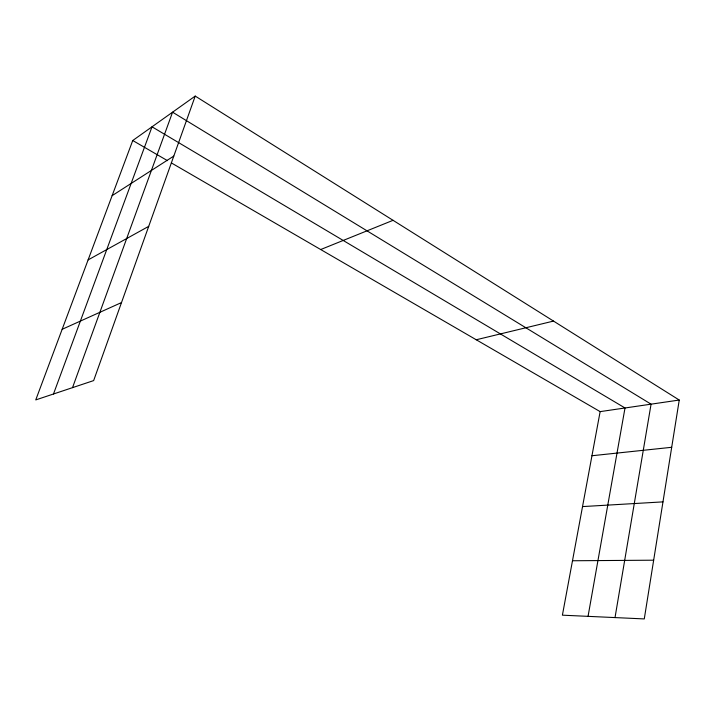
<?xml version="1.0" encoding="UTF-8"?>
<svg xmlns="http://www.w3.org/2000/svg" width="715" height="715" viewBox="0 0 715 715"><rect width="100%" height="100%" fill="white"/><g stroke="black" fill="none" stroke-linecap="round" stroke-linejoin="round"><path stroke-width="1.07" d="M195.213 96.078L93.647 380.594L35.75 399.917L132.749 140.515L195.213 96.078L679.25 400.043L644.278 618.922L562.401 615.177L600.135 411.626L171.332 162.895M615.016 617.59L651.07 404.163L172.565 112.183L72.519 387.646M588.052 616.357L625.008 407.979L152.018 126.805L53.491 393.992M112.139 195.651L173.79 156.076M88.106 259.911L148.711 226.342M62.16 329.293L121.496 302.57M320.704 249.535L393.062 220.318M476.253 339.759L553.517 321.08M600.135 411.626L679.25 400.043M591.957 455.741L671.698 447.295M582.537 506.586L662.975 501.876M572.492 560.757L653.662 560.194M132.749 140.515L167.471 160.652"/></g></svg>
